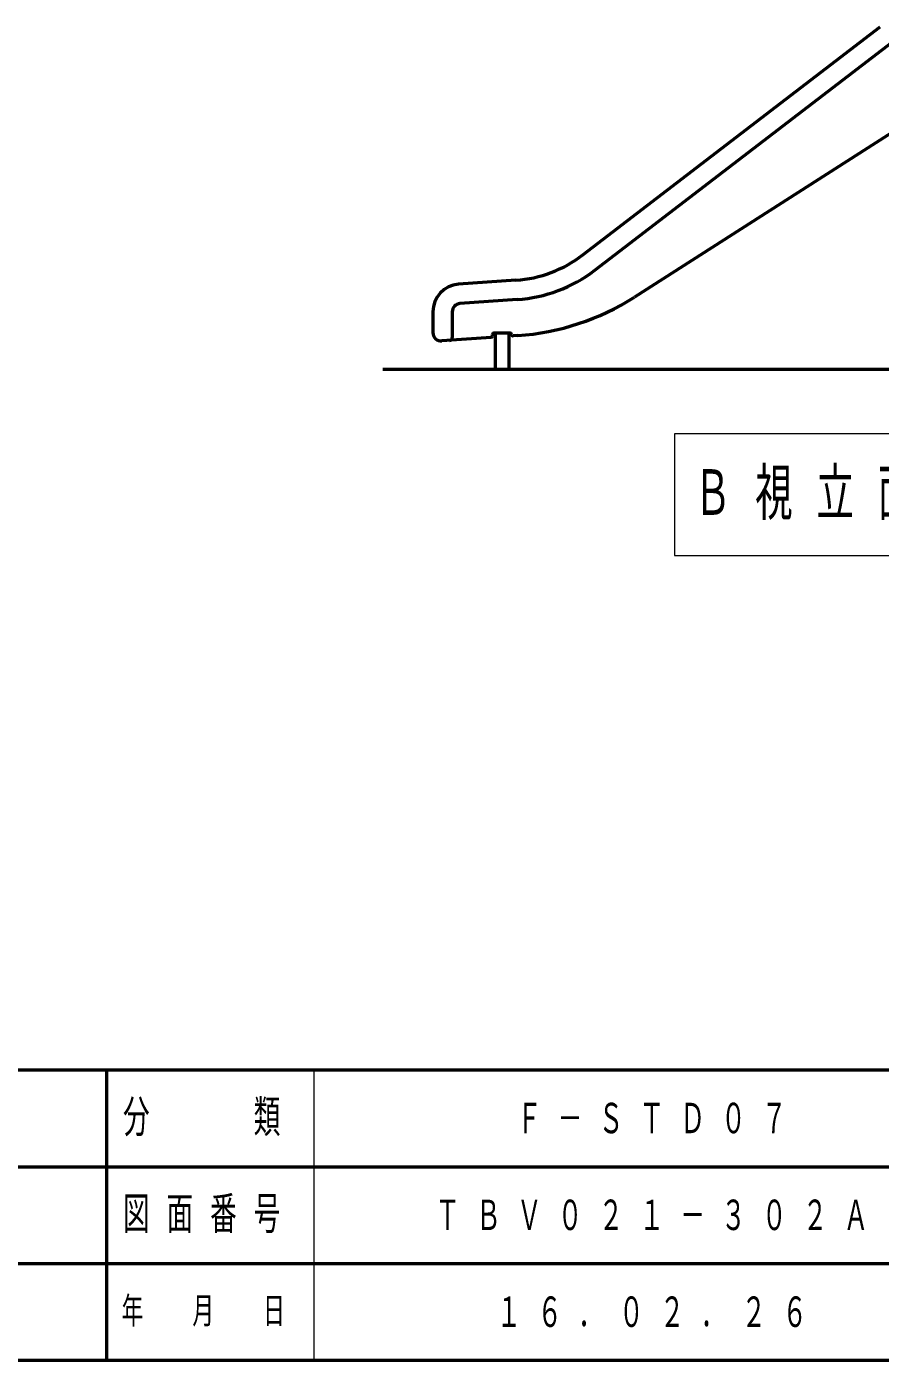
# Model space of a CAD drawing. Units: millimetres on the paper, scale 1:50. Extents: x -385 to 0, y -594 to 267.
# Drawn here: x -140.8 to -79.1, y -297 to -200.6 of the extents above; entities that cross this region are included whole.
import ezdxf

# ---------------------------------------------------------------- set-up
doc = ezdxf.new("R2010")
doc.units = ezdxf.units.MM
doc.layers.add('LY_1', color=140, linetype='Continuous', lineweight=50)
doc.styles.add('ＭＳ ゴシック', font='')
doc.styles.get('ＭＳ ゴシック').set_extended_font_data('MS Gothic')

msp = doc.modelspace()

# ---------------------------------------------------------------- linework, layer by layer
at = {"layer": 'LY_1'}
for p, q in [((-100.551, -217.077), (-79.056, -200.58)), ((-99.699, -218.188), (-78.204, -201.691)), ((-77.311, -207.655), (-96.826, -220.127)), ((-105.403, -218.916), (-109.542, -219.205)), ((-105.305, -220.312), (-109.445, -220.602)), ((-111.403, -221.2), (-111.403, -222.702)), ((-110.003, -221.2), (-110.003, -223.061)), ((-107.196, -223.051), (-110.761, -223.3)), ((-107.103, -222.84), (-107.103, -222.951)), ((-105.803, -222.74), (-107.003, -222.74)), ((-106.903, -222.74), (-106.903, -222.86)), ((-106.903, -222.74), (-106.903, -225.34)), ((-105.903, -222.74), (-105.903, -222.86)), ((-105.903, -222.74), (-105.903, -225.34)), ((-105.263, -222.916), (-105.596, -222.939)), ((-135, -276), (-135, -297)), ((-187.5, -283), (-70, -283)), ((-242.5, -290), (0, -290))]:
    msp.add_line(p, q, dxfattribs=at)
at = {"layer": 'LY_1', "color": 7}
for p, q in [((-115.017, -225.34), (-33.448, -225.34)), ((-385, -276), (0, -276)), ((-385, -297), (0, -297))]:
    msp.add_line(p, q, dxfattribs=at)
at = {"layer": 'LY_1', "color": 7, "lineweight": 13}
for p, q in [((-93.923, -230.022), (-93.923, -238.822)), ((-37.123, -230.022), (-93.923, -230.022)), ((-93.923, -238.822), (-37.123, -238.822)), ((-120, -276), (-120, -297))]:
    msp.add_line(p, q, dxfattribs=at)
at = {"layer": 'LY_1'}
for centre, radius, start, end in [((-106.031, -209.938), 9, 274, 307.50507), ((-106.031, -209.938), 10.4, 274, 307.50507), ((-109.403, -221.2), 2, 94, 180), ((-109.403, -221.2), 0.6, 94, 180), ((-106.519, -204.96), 18, 274, 302.58226), ((-110.803, -222.702), 0.6, 180, 274), ((-110.203, -223.061), 0.2, 274, 0), ((-107.203, -222.951), 0.1, 274, 0), ((-107.003, -222.84), 0.1, 90, 180), ((-105.803, -222.84), 0.1, 0, 90), ((-105.603, -222.839), 0.1, 180, 274)]:
    msp.add_arc(centre, radius, start, end, dxfattribs=at)

# ---------------------------------------------------------------- texts
at = {"layer": 'LY_1', "color": 7, "style": 'ＭＳ ゴシック'}
for s, insert, char_height, attachment_point in [('\\T1.64;\\W0.6;Ｂ視立面図\u3000Ｓ＝１／５０', (-92.523, -234.422), 3.299, 4), ('\\T1.64;\\W0.6;分\u3000\u3000類', (-127.5, -279.5), 2.346, 5), ('\\T1.64;\\W0.6;Ｆ－ＳＴＤ０７', (-95, -279.5), 2.199, 5), ('\\T1.64;\\W0.6;図面番号', (-127.5, -286.5), 2.346, 5), ('\\T1.64;\\W0.6;ＴＢＶ０２１－３０２Ａ', (-95, -286.5), 2.199, 5), ('\\T1.64;\\W0.6;年\u3000月\u3000日', (-127.5, -293.5), 1.906, 5), ('\\T1.64;\\W0.6;１６．０２．２６', (-95, -293.5), 2.199, 5)]:
    msp.add_mtext(s, dxfattribs=dict(at, insert=insert, char_height=char_height, attachment_point=attachment_point))

doc.saveas('drawing.dxf')
